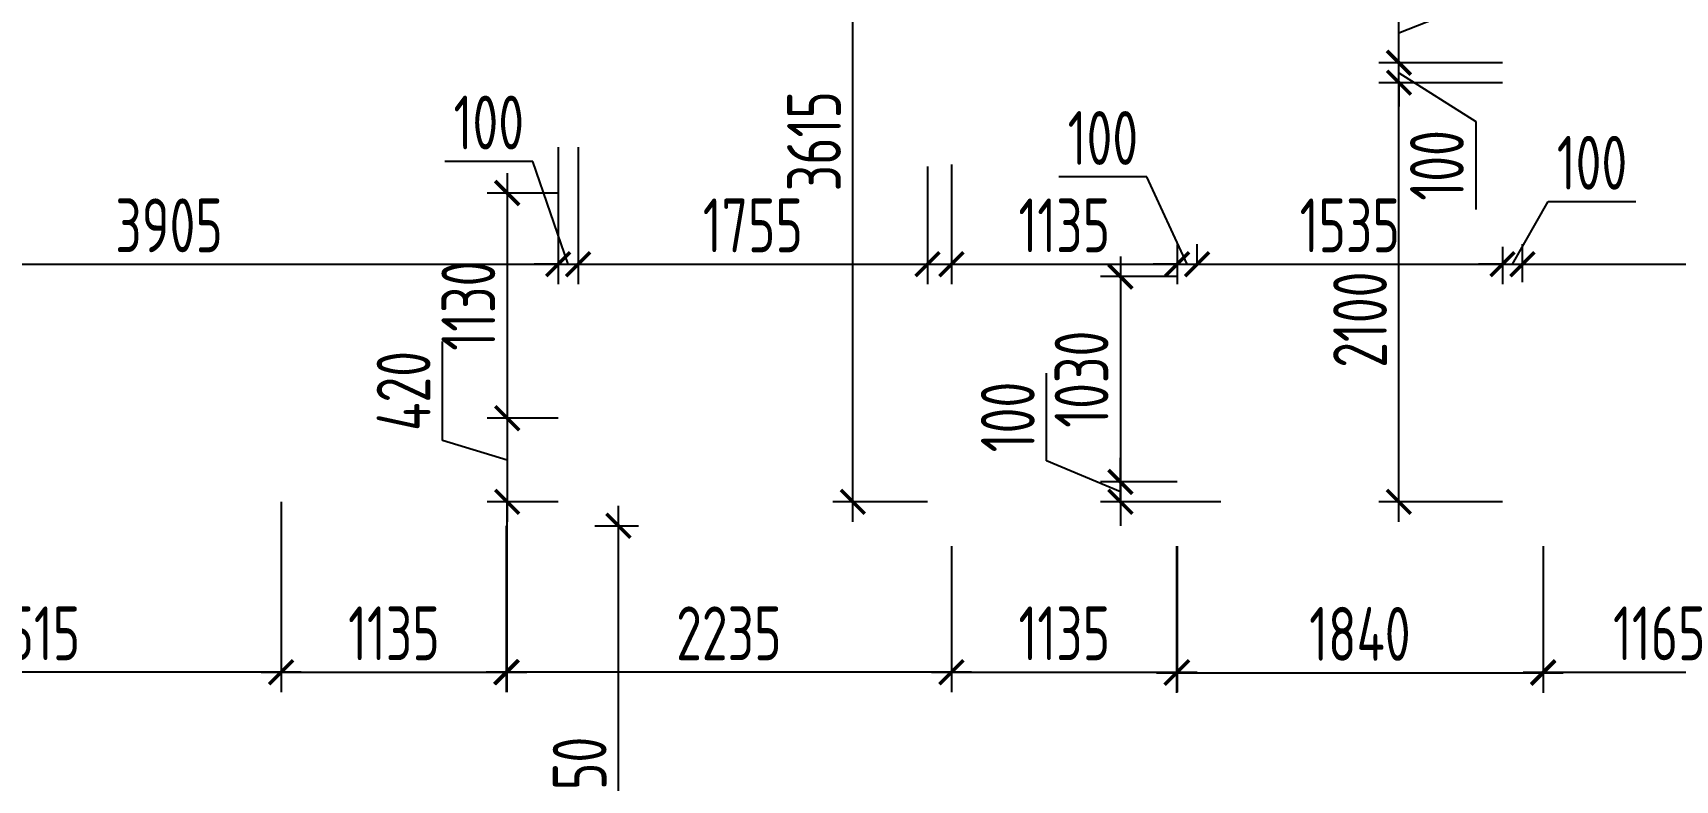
# Model space of a CAD drawing. Header units: millimetres. Extents: x -350007 to 536090, y -888 to 198380.
# Drawn here: x -210644 to -202402, y 94995 to 98743 of the extents above; entities that cross this region are included whole.
import ezdxf

# ---------------------------------------------------------------- set-up
doc = ezdxf.new("R2010")
doc.units = ezdxf.units.MM
doc.layers.add('АР_Размеры нов.', color=15, linetype='Continuous', lineweight=0)
doc.styles.add('ISOCPEUR', font='isocpeur.ttf', dxfattribs={"width": 0.7})
doc.dimstyles.new('R_100', dxfattribs={"dimtxt": 270, "dimasz": 120, "dimexe": 100, "dimexo": 0, "dimgap": 60, "dimtad": 1, "dimdec": 0, "dimrnd": 5, "dimzin": 0, "dimdsep": 46, "dimtxsty": 'ISOCPEUR', "dimblk": 'ARCHTICK', "dimcen": 0, "dimdle": 100, "dimclrd": 256, "dimclre": 256, "dimclrt": 256, "dimadec": 0, "dimazin": 0, "dimtfac": 2, "dimtdec": 0, "dimtofl": 0, "dimtmove": 1, "dimatfit": 3, "dimfxl": 1, "dimtvp": 3, "dimtolj": 1, "dimtzin": 0, "dimarcsym": 0})

# ---------------------------------------------------------------- blocks, each defined once
blk = doc.blocks.new('_ArchTick')
at = {"color": 0, "linetype": 'ByBlock', "const_width": 0.15}
blk.add_lwpolyline([(-0.5, -0.5), (0.5, 0.5)], dxfattribs=at)
blk = doc.blocks.new('*D2756')
at = {"layer": 'АР_Размеры нов.', "lineweight": -2, "ltscale": 100, "transparency": 16777216}
for p, q in [((-208263.6, 98039.7), (-208263.6, 96709.7)), ((-208007.6, 97939.7), (-208363.6, 97939.7)), ((-208007.7, 96809.7), (-208363.6, 96809.7))]:
    blk.add_line(p, q, dxfattribs=at)
at = {"layer": 'АР_Размеры нов.', "lineweight": -2, "ltscale": 100, "transparency": 16777216, "xscale": 120, "yscale": 120, "zscale": 120}
for p, rotation in [((-208263.6, 97939.7), 90), ((-208263.6, 96809.7), 270)]:
    blk.add_blockref('_ArchTick', p, dxfattribs=dict(at, rotation=rotation))
at = {"layer": 'АР_Размеры нов.', "ltscale": 100, "transparency": 16777216, "insert": (-208458.6, 97374.7), "char_height": 270, "attachment_point": 5, "rotation": 90, "style": 'ISOCPEUR'}
blk.add_mtext('\\A1;1130', dxfattribs=at)
blk = doc.blocks.new('*D2757')
at = {"layer": 'АР_Размеры нов.', "lineweight": -2, "ltscale": 100, "transparency": 16777216}
for p, q in [((-209398.4, 96390.7), (-209398.4, 95436.2)), ((-208265.4, 96390.7), (-208265.4, 95436.2)), ((-209498.4, 95536.2), (-208165.4, 95536.2))]:
    blk.add_line(p, q, dxfattribs=at)
at = {"layer": 'АР_Размеры нов.', "lineweight": -2, "ltscale": 100, "transparency": 16777216, "xscale": 120, "yscale": 120, "zscale": 120, "rotation": 180}
blk.add_blockref('_ArchTick', (-209398.4, 95536.2), dxfattribs=at)
at = {"layer": 'АР_Размеры нов.', "lineweight": -2, "ltscale": 100, "transparency": 16777216, "xscale": 120, "yscale": 120, "zscale": 120}
blk.add_blockref('_ArchTick', (-208265.4, 95536.2), dxfattribs=at)
at = {"layer": 'АР_Размеры нов.', "ltscale": 100, "transparency": 16777216, "insert": (-208831.9, 95731.2), "char_height": 270, "attachment_point": 5, "style": 'ISOCPEUR'}
blk.add_mtext('\\A1;1135', dxfattribs=at)
blk = doc.blocks.new('*D2546')
at = {"layer": 'АР_Размеры нов.', "lineweight": -2, "ltscale": 100, "transparency": 16777216}
for p, q in [((-205185.9, 97620.7), (-205185.9, 96390.7)), ((-204900.9, 97520.7), (-205285.9, 97520.7)), ((-204900.9, 96490.7), (-205285.9, 96490.7))]:
    blk.add_line(p, q, dxfattribs=at)
at = {"layer": 'АР_Размеры нов.', "lineweight": -2, "ltscale": 100, "transparency": 16777216, "xscale": 120, "yscale": 120, "zscale": 120}
for p, rotation in [((-205185.9, 97520.7), 90), ((-205185.9, 96490.7), 270)]:
    blk.add_blockref('_ArchTick', p, dxfattribs=dict(at, rotation=rotation))
at = {"layer": 'АР_Размеры нов.', "ltscale": 100, "transparency": 16777216, "insert": (-205380.9, 97005.7), "char_height": 270, "attachment_point": 5, "rotation": 90, "style": 'ISOCPEUR'}
blk.add_mtext('\\A1;1030', dxfattribs=at)
blk = doc.blocks.new('*D2547')
at = {"layer": 'АР_Размеры нов.', "lineweight": -2, "ltscale": 100, "transparency": 16777216}
for p, q in [((-205556, 96595.5), (-205556, 97036.8)), ((-205185.9, 96490.7), (-205185.9, 96610.7)), ((-205185.9, 96440.7), (-205556, 96595.5)), ((-204922.4, 96490.7), (-205285.9, 96490.7)), ((-205185.9, 96390.7), (-205185.9, 96490.7)), ((-204681.6, 96390.7), (-205285.9, 96390.7)), ((-205185.9, 96390.7), (-205185.9, 96270.7))]:
    blk.add_line(p, q, dxfattribs=at)
at = {"layer": 'АР_Размеры нов.', "lineweight": -2, "ltscale": 100, "transparency": 16777216, "xscale": 120, "yscale": 120, "zscale": 120}
for p, rotation in [((-205185.9, 96490.7), 270), ((-205185.9, 96390.7), 90)]:
    blk.add_blockref('_ArchTick', p, dxfattribs=dict(at, rotation=rotation))
at = {"layer": 'АР_Размеры нов.', "ltscale": 100, "transparency": 16777216, "insert": (-205751, 96816.1), "char_height": 270, "attachment_point": 5, "rotation": 90, "style": 'ISOCPEUR'}
blk.add_mtext('\\A1;100', dxfattribs=at)
blk = doc.blocks.new('*D2548')
at = {"layer": 'АР_Размеры нов.', "lineweight": -2, "ltscale": 100, "transparency": 16777216}
for p, q in [((-206033.9, 96167.9), (-206033.9, 95436.2)), ((-204901, 96167.9), (-204901, 95436.2)), ((-206133.9, 95536.2), (-204801, 95536.2))]:
    blk.add_line(p, q, dxfattribs=at)
at = {"layer": 'АР_Размеры нов.', "lineweight": -2, "ltscale": 100, "transparency": 16777216, "xscale": 120, "yscale": 120, "zscale": 120, "rotation": 180}
blk.add_blockref('_ArchTick', (-206033.9, 95536.2), dxfattribs=at)
at = {"layer": 'АР_Размеры нов.', "lineweight": -2, "ltscale": 100, "transparency": 16777216, "xscale": 120, "yscale": 120, "zscale": 120}
blk.add_blockref('_ArchTick', (-204901, 95536.2), dxfattribs=at)
at = {"layer": 'АР_Размеры нов.', "ltscale": 100, "transparency": 16777216, "insert": (-205467.4, 95731.2), "char_height": 270, "attachment_point": 5, "style": 'ISOCPEUR'}
blk.add_mtext('\\A1;1135', dxfattribs=at)
blk = doc.blocks.new('*D2549')
at = {"layer": 'АР_Размеры нов.', "lineweight": -2, "ltscale": 100, "transparency": 16777216}
for p, q in [((-203064, 96167.8), (-203064, 95436.1)), ((-201899.1, 96166.1), (-201899.1, 95436.1)), ((-203164, 95536.1), (-201799.1, 95536.1))]:
    blk.add_line(p, q, dxfattribs=at)
at = {"layer": 'АР_Размеры нов.', "lineweight": -2, "ltscale": 100, "transparency": 16777216, "xscale": 120, "yscale": 120, "zscale": 120, "rotation": 180}
blk.add_blockref('_ArchTick', (-203064, 95536.1), dxfattribs=at)
at = {"layer": 'АР_Размеры нов.', "lineweight": -2, "ltscale": 100, "transparency": 16777216, "xscale": 120, "yscale": 120, "zscale": 120}
blk.add_blockref('_ArchTick', (-201899.1, 95536.1), dxfattribs=at)
at = {"layer": 'АР_Размеры нов.', "ltscale": 100, "transparency": 16777216, "insert": (-202481.5, 95731.1), "char_height": 270, "attachment_point": 5, "style": 'ISOCPEUR'}
blk.add_mtext('\\A1;1165', dxfattribs=at)
blk = doc.blocks.new('*D2664')
at = {"layer": 'АР_Размеры нов.', "lineweight": -2, "ltscale": 100, "transparency": 16777216}
for p, q in [((-204903.9, 96167.9), (-204903.9, 95433.3)), ((-203064, 96167.9), (-203064, 95433.3)), ((-205003.9, 95533.3), (-202964, 95533.3))]:
    blk.add_line(p, q, dxfattribs=at)
at = {"layer": 'АР_Размеры нов.', "lineweight": -2, "ltscale": 100, "transparency": 16777216, "xscale": 120, "yscale": 120, "zscale": 120, "rotation": 180}
blk.add_blockref('_ArchTick', (-204903.9, 95533.3), dxfattribs=at)
at = {"layer": 'АР_Размеры нов.', "lineweight": -2, "ltscale": 100, "transparency": 16777216, "xscale": 120, "yscale": 120, "zscale": 120}
blk.add_blockref('_ArchTick', (-203064, 95533.3), dxfattribs=at)
at = {"layer": 'АР_Размеры нов.', "ltscale": 100, "transparency": 16777216, "insert": (-203983.9, 95728.3), "char_height": 270, "attachment_point": 5, "style": 'ISOCPEUR'}
blk.add_mtext('\\A1;1840', dxfattribs=at)
blk = doc.blocks.new('*D2665')
at = {"layer": 'АР_Размеры нов.', "lineweight": -2, "ltscale": 100, "transparency": 16777216}
for p, q in [((-208588.6, 96697.7), (-208588.6, 97195.7)), ((-208263.6, 96909.7), (-208263.6, 96290.7)), ((-208007.7, 96809.7), (-208363.6, 96809.7)), ((-208263.6, 96600.2), (-208588.6, 96697.7)), ((-208007.7, 96390.7), (-208363.6, 96390.7))]:
    blk.add_line(p, q, dxfattribs=at)
at = {"layer": 'АР_Размеры нов.', "lineweight": -2, "ltscale": 100, "transparency": 16777216, "xscale": 120, "yscale": 120, "zscale": 120}
for p, rotation in [((-208263.6, 96809.7), 90), ((-208263.6, 96390.7), 270)]:
    blk.add_blockref('_ArchTick', p, dxfattribs=dict(at, rotation=rotation))
at = {"layer": 'АР_Размеры нов.', "ltscale": 100, "transparency": 16777216, "insert": (-208783.6, 96946.7), "char_height": 270, "attachment_point": 5, "rotation": 90, "style": 'ISOCPEUR'}
blk.add_mtext('\\A1;420', dxfattribs=at)
blk = doc.blocks.new('*D3008')
at = {"layer": 'АР_Размеры нов.', "lineweight": -2, "ltscale": 500, "transparency": 16777216}
for p, q in [((-207705, 93520.7), (-207705, 96370.7)), ((-207823.2, 96270.7), (-207605, 96270.7)), ((-208243.8, 93620.7), (-207605, 93620.7))]:
    blk.add_line(p, q, dxfattribs=at)
at = {"layer": 'АР_Размеры нов.', "lineweight": -2, "ltscale": 500, "transparency": 16777216, "xscale": 120, "yscale": 120, "zscale": 120}
for p, rotation in [((-207705, 96270.7), 90), ((-207705, 93620.7), 270)]:
    blk.add_blockref('_ArchTick', p, dxfattribs=dict(at, rotation=rotation))
at = {"layer": 'АР_Размеры нов.', "lineweight": 13, "ltscale": 500, "transparency": 16777216, "insert": (-207900, 94945.7), "char_height": 270, "attachment_point": 5, "rotation": 90, "style": 'ISOCPEUR'}
blk.add_mtext('\\A1;2650', dxfattribs=at)
blk = doc.blocks.new('*D3011')
at = {"layer": 'АР_Размеры нов.', "lineweight": -2, "ltscale": 500, "transparency": 16777216}
for p, q in [((-208268.4, 96270.2), (-208268.4, 95436.2)), ((-206033.9, 96167.9), (-206033.9, 95436.2)), ((-205933.9, 95536.2), (-208368.4, 95536.2))]:
    blk.add_line(p, q, dxfattribs=at)
at = {"layer": 'АР_Размеры нов.', "lineweight": -2, "ltscale": 500, "transparency": 16777216, "xscale": 120, "yscale": 120, "zscale": 120, "rotation": 180}
blk.add_blockref('_ArchTick', (-208268.4, 95536.2), dxfattribs=at)
at = {"layer": 'АР_Размеры нов.', "lineweight": -2, "ltscale": 500, "transparency": 16777216, "xscale": 120, "yscale": 120, "zscale": 120}
blk.add_blockref('_ArchTick', (-206033.9, 95536.2), dxfattribs=at)
at = {"layer": 'АР_Размеры нов.', "lineweight": 13, "ltscale": 500, "transparency": 16777216, "insert": (-207151.2, 95731.2), "char_height": 270, "attachment_point": 5, "style": 'ISOCPEUR'}
blk.add_mtext('\\A1;2235', dxfattribs=at)
blk = doc.blocks.new('*D3012')
at = {"layer": 'АР_Размеры нов.', "lineweight": -2, "ltscale": 500, "transparency": 16777216}
for p, q in [((-209398.4, 96390.7), (-209398.4, 95436.2)), ((-211914, 96270.7), (-211914, 95436.2)), ((-209298.4, 95536.2), (-212014, 95536.2))]:
    blk.add_line(p, q, dxfattribs=at)
at = {"layer": 'АР_Размеры нов.', "lineweight": -2, "ltscale": 500, "transparency": 16777216, "xscale": 120, "yscale": 120, "zscale": 120, "rotation": 180}
blk.add_blockref('_ArchTick', (-211914, 95536.2), dxfattribs=at)
at = {"layer": 'АР_Размеры нов.', "lineweight": -2, "ltscale": 500, "transparency": 16777216, "xscale": 120, "yscale": 120, "zscale": 120}
blk.add_blockref('_ArchTick', (-209398.4, 95536.2), dxfattribs=at)
at = {"layer": 'АР_Размеры нов.', "lineweight": 13, "ltscale": 500, "transparency": 16777216, "insert": (-210656.2, 95731.2), "char_height": 270, "attachment_point": 5, "style": 'ISOCPEUR'}
blk.add_mtext('\\A1;2515', dxfattribs=at)
blk = doc.blocks.new('*D3089')
at = {"layer": 'АР_Размеры нов.', "lineweight": -2, "transparency": 16777216}
for p, q in [((-211914, 98169.5), (-211914, 97482.4)), ((-208007.7, 98169.5), (-208007.7, 97482.4)), ((-212014, 97582.4), (-207907.7, 97582.4))]:
    blk.add_line(p, q, dxfattribs=at)
at = {"layer": 'АР_Размеры нов.', "lineweight": -2, "transparency": 16777216, "xscale": 120, "yscale": 120, "zscale": 120, "rotation": 180}
blk.add_blockref('_ArchTick', (-211914, 97582.4), dxfattribs=at)
at = {"layer": 'АР_Размеры нов.', "lineweight": -2, "transparency": 16777216, "xscale": 120, "yscale": 120, "zscale": 120}
blk.add_blockref('_ArchTick', (-208007.7, 97582.4), dxfattribs=at)
at = {"layer": 'АР_Размеры нов.', "transparency": 16777216, "insert": (-209960.8, 97777.4), "char_height": 270, "attachment_point": 5, "style": 'ISOCPEUR'}
blk.add_mtext('\\A1;3905', dxfattribs=at)
blk = doc.blocks.new('*D3090')
at = {"layer": 'АР_Размеры нов.', "lineweight": -2, "transparency": 16777216}
for p, q in [((-208135.1, 98098.1), (-208576.4, 98098.1)), ((-207957.7, 97582.4), (-208135.1, 98098.1)), ((-208007.7, 98169.5), (-208007.7, 97482.4)), ((-207907.6, 98169.5), (-207907.6, 97482.4)), ((-208007.7, 97582.4), (-208127.7, 97582.4)), ((-208007.7, 97582.4), (-207907.6, 97582.4)), ((-207907.6, 97582.4), (-207787.6, 97582.4))]:
    blk.add_line(p, q, dxfattribs=at)
at = {"layer": 'АР_Размеры нов.', "lineweight": -2, "transparency": 16777216, "xscale": 120, "yscale": 120, "zscale": 120}
blk.add_blockref('_ArchTick', (-208007.7, 97582.4), dxfattribs=at)
at = {"layer": 'АР_Размеры нов.', "lineweight": -2, "transparency": 16777216, "xscale": 120, "yscale": 120, "zscale": 120, "rotation": 180}
blk.add_blockref('_ArchTick', (-207907.6, 97582.4), dxfattribs=at)
at = {"layer": 'АР_Размеры нов.', "transparency": 16777216, "insert": (-208355.7, 98293.1), "char_height": 270, "attachment_point": 5, "style": 'ISOCPEUR'}
blk.add_mtext('\\A1;100', dxfattribs=at)
blk = doc.blocks.new('*D3091')
at = {"layer": 'АР_Размеры нов.', "lineweight": -2, "transparency": 16777216}
for p, q in [((-207907.6, 98169.5), (-207907.6, 97482.4)), ((-206153.9, 98072.6), (-206153.9, 97482.4)), ((-208007.6, 97582.4), (-206053.9, 97582.4))]:
    blk.add_line(p, q, dxfattribs=at)
at = {"layer": 'АР_Размеры нов.', "lineweight": -2, "transparency": 16777216, "xscale": 120, "yscale": 120, "zscale": 120, "rotation": 180}
blk.add_blockref('_ArchTick', (-207907.6, 97582.4), dxfattribs=at)
at = {"layer": 'АР_Размеры нов.', "lineweight": -2, "transparency": 16777216, "xscale": 120, "yscale": 120, "zscale": 120}
blk.add_blockref('_ArchTick', (-206153.9, 97582.4), dxfattribs=at)
at = {"layer": 'АР_Размеры нов.', "transparency": 16777216, "insert": (-207030.8, 97777.4), "char_height": 270, "attachment_point": 5, "style": 'ISOCPEUR'}
blk.add_mtext('\\A1;1755', dxfattribs=at)
blk = doc.blocks.new('*D3092')
at = {"layer": 'АР_Размеры нов.', "lineweight": -2, "transparency": 16777216}
for p, q in [((-206033.9, 98082.7), (-206033.9, 97482.4)), ((-204900.9, 97681.5), (-204900.9, 97482.4)), ((-206133.9, 97582.4), (-204800.9, 97582.4))]:
    blk.add_line(p, q, dxfattribs=at)
at = {"layer": 'АР_Размеры нов.', "lineweight": -2, "transparency": 16777216, "xscale": 120, "yscale": 120, "zscale": 120, "rotation": 180}
blk.add_blockref('_ArchTick', (-206033.9, 97582.4), dxfattribs=at)
at = {"layer": 'АР_Размеры нов.', "lineweight": -2, "transparency": 16777216, "xscale": 120, "yscale": 120, "zscale": 120}
blk.add_blockref('_ArchTick', (-204900.9, 97582.4), dxfattribs=at)
at = {"layer": 'АР_Размеры нов.', "transparency": 16777216, "insert": (-205467.4, 97777.4), "char_height": 270, "attachment_point": 5, "style": 'ISOCPEUR'}
blk.add_mtext('\\A1;1135', dxfattribs=at)
blk = doc.blocks.new('*D3093')
at = {"layer": 'АР_Размеры нов.', "lineweight": -2, "transparency": 16777216}
for p, q in [((-206528.7, 96290.7), (-206528.7, 100108)), ((-206153.9, 100008), (-206628.7, 100008)), ((-206153.9, 96390.7), (-206628.7, 96390.7))]:
    blk.add_line(p, q, dxfattribs=at)
at = {"layer": 'АР_Размеры нов.', "lineweight": -2, "transparency": 16777216, "xscale": 120, "yscale": 120, "zscale": 120}
for p, rotation in [((-206528.7, 100008), 90), ((-206528.7, 96390.7), 270)]:
    blk.add_blockref('_ArchTick', p, dxfattribs=dict(at, rotation=rotation))
at = {"layer": 'АР_Размеры нов.', "transparency": 16777216, "insert": (-206723.7, 98199.3), "char_height": 270, "attachment_point": 5, "rotation": 90, "style": 'ISOCPEUR'}
blk.add_mtext('\\A1;3615', dxfattribs=at)
blk = doc.blocks.new('*D3119')
at = {"layer": 'АР_Размеры нов.', "lineweight": -2, "transparency": 16777216}
for p, q in [((-203788.1, 96290.7), (-203788.1, 98593)), ((-203268.1, 98493), (-203888.1, 98493)), ((-203268, 96390.7), (-203888.1, 96390.7))]:
    blk.add_line(p, q, dxfattribs=at)
at = {"layer": 'АР_Размеры нов.', "lineweight": -2, "transparency": 16777216, "xscale": 120, "yscale": 120, "zscale": 120}
for p, rotation in [((-203788.1, 98493), 90), ((-203788.1, 96390.7), 270)]:
    blk.add_blockref('_ArchTick', p, dxfattribs=dict(at, rotation=rotation))
at = {"layer": 'АР_Размеры нов.', "transparency": 16777216, "insert": (-203983.1, 97304.4), "char_height": 270, "attachment_point": 5, "rotation": 90, "style": 'ISOCPEUR'}
blk.add_mtext('\\A1;2100', dxfattribs=at)
blk = doc.blocks.new('*D3120')
at = {"layer": 'АР_Размеры нов.', "lineweight": -2, "transparency": 16777216}
for p, q in [((-203788.1, 98593), (-203788.1, 98713)), ((-203268.1, 98593), (-203888.1, 98593)), ((-203788.1, 98493), (-203788.1, 98593)), ((-203788.1, 98543), (-203402.4, 98299)), ((-203268.1, 98493), (-203888.1, 98493)), ((-203788.1, 98493), (-203788.1, 98373)), ((-203402.4, 98299), (-203402.4, 97857.7))]:
    blk.add_line(p, q, dxfattribs=at)
at = {"layer": 'АР_Размеры нов.', "lineweight": -2, "transparency": 16777216, "xscale": 120, "yscale": 120, "zscale": 120}
for p, rotation in [((-203788.1, 98593), 270), ((-203788.1, 98493), 90)]:
    blk.add_blockref('_ArchTick', p, dxfattribs=dict(at, rotation=rotation))
at = {"layer": 'АР_Размеры нов.', "transparency": 16777216, "insert": (-203597.4, 98078.3), "char_height": 270, "attachment_point": 5, "rotation": 90, "style": 'ISOCPEUR'}
blk.add_mtext('\\A1;100', dxfattribs=at)
blk = doc.blocks.new('*D3121')
at = {"layer": 'АР_Размеры нов.', "lineweight": -2, "transparency": 16777216}
for p, q in [((-202727.8, 99162), (-202727.8, 99641.1)), ((-203788.1, 98742.9), (-202727.8, 99162)), ((-203788.1, 98493), (-203788.1, 98992.8)), ((-203268.1, 98892.8), (-203888.1, 98892.8)), ((-203268.1, 98593), (-203888.1, 98593))]:
    blk.add_line(p, q, dxfattribs=at)
at = {"layer": 'АР_Размеры нов.', "lineweight": -2, "transparency": 16777216, "xscale": 120, "yscale": 120, "zscale": 120}
for p, rotation in [((-203788.1, 98892.8), 90), ((-203788.1, 98593), 270)]:
    blk.add_blockref('_ArchTick', p, dxfattribs=dict(at, rotation=rotation))
at = {"layer": 'АР_Размеры нов.', "transparency": 16777216, "insert": (-202922.8, 99401.5), "char_height": 270, "attachment_point": 5, "rotation": 90, "style": 'ISOCPEUR'}
blk.add_mtext('\\A1;300', dxfattribs=at)
blk = doc.blocks.new('*D4019')
at = {"layer": 'АР_Размеры нов.', "lineweight": -2, "transparency": 16777216}
for p, q in [((-205053, 98020.7), (-205494.3, 98020.7)), ((-204850.9, 97582.4), (-205053, 98020.7)), ((-204900.9, 97681.5), (-204900.9, 97482.4)), ((-204800.8, 97581.5), (-204800.8, 97682.4)), ((-204900.9, 97582.4), (-205020.9, 97582.4)), ((-204900.9, 97582.4), (-204800.8, 97582.4)), ((-204800.8, 97582.4), (-204680.8, 97582.4))]:
    blk.add_line(p, q, dxfattribs=at)
at = {"layer": 'АР_Размеры нов.', "lineweight": -2, "transparency": 16777216, "xscale": 120, "yscale": 120, "zscale": 120}
blk.add_blockref('_ArchTick', (-204900.9, 97582.4), dxfattribs=at)
at = {"layer": 'АР_Размеры нов.', "lineweight": -2, "transparency": 16777216, "xscale": 120, "yscale": 120, "zscale": 120, "rotation": 180}
blk.add_blockref('_ArchTick', (-204800.8, 97582.4), dxfattribs=at)
at = {"layer": 'АР_Размеры нов.', "transparency": 16777216, "insert": (-205273.6, 98215.7), "char_height": 270, "attachment_point": 5, "style": 'ISOCPEUR'}
blk.add_mtext('\\A1;100', dxfattribs=at)
blk = doc.blocks.new('*D4020')
at = {"layer": 'АР_Размеры нов.', "lineweight": -2, "transparency": 16777216}
for p, q in [((-204800.8, 97581.5), (-204800.8, 97682.4)), ((-203268.1, 97669.1), (-203268.1, 97482.4)), ((-204900.8, 97582.4), (-203168.1, 97582.4))]:
    blk.add_line(p, q, dxfattribs=at)
at = {"layer": 'АР_Размеры нов.', "lineweight": -2, "transparency": 16777216, "xscale": 120, "yscale": 120, "zscale": 120, "rotation": 180}
blk.add_blockref('_ArchTick', (-204800.8, 97582.4), dxfattribs=at)
at = {"layer": 'АР_Размеры нов.', "lineweight": -2, "transparency": 16777216, "xscale": 120, "yscale": 120, "zscale": 120}
blk.add_blockref('_ArchTick', (-203268.1, 97582.4), dxfattribs=at)
at = {"layer": 'АР_Размеры нов.', "transparency": 16777216, "insert": (-204034.5, 97777.4), "char_height": 270, "attachment_point": 5, "style": 'ISOCPEUR'}
blk.add_mtext('\\A1;1535', dxfattribs=at)
blk = doc.blocks.new('*D4038')
at = {"layer": 'АР_Размеры нов.', "lineweight": -2, "transparency": 16777216}
for p, q in [((-203218.1, 97582.4), (-203039.6, 97896.4)), ((-203039.6, 97896.4), (-202598.3, 97896.4)), ((-203168.1, 97492.1), (-203168.1, 97682.4)), ((-203268.1, 97669.1), (-203268.1, 97482.4)), ((-203268.1, 97582.4), (-203388.1, 97582.4)), ((-203268.1, 97582.4), (-203168.1, 97582.4)), ((-203168.1, 97582.4), (-203048.1, 97582.4))]:
    blk.add_line(p, q, dxfattribs=at)
at = {"layer": 'АР_Размеры нов.', "lineweight": -2, "transparency": 16777216, "xscale": 120, "yscale": 120, "zscale": 120}
blk.add_blockref('_ArchTick', (-203268.1, 97582.4), dxfattribs=at)
at = {"layer": 'АР_Размеры нов.', "lineweight": -2, "transparency": 16777216, "xscale": 120, "yscale": 120, "zscale": 120, "rotation": 180}
blk.add_blockref('_ArchTick', (-203168.1, 97582.4), dxfattribs=at)
at = {"layer": 'АР_Размеры нов.', "transparency": 16777216, "insert": (-202818.9, 98091.4), "char_height": 270, "attachment_point": 5, "style": 'ISOCPEUR'}
blk.add_mtext('\\A1;100', dxfattribs=at)
blk = doc.blocks.new('*D4039')
at = {"layer": 'АР_Размеры нов.', "lineweight": -2, "transparency": 16777216}
for p, q in [((-203168.1, 97492.1), (-203168.1, 97682.4)), ((-200133.9, 97403.7), (-200133.9, 97682.4)), ((-203268.1, 97582.4), (-200033.9, 97582.4))]:
    blk.add_line(p, q, dxfattribs=at)
at = {"layer": 'АР_Размеры нов.', "lineweight": -2, "transparency": 16777216, "xscale": 120, "yscale": 120, "zscale": 120, "rotation": 180}
blk.add_blockref('_ArchTick', (-203168.1, 97582.4), dxfattribs=at)
at = {"layer": 'АР_Размеры нов.', "lineweight": -2, "transparency": 16777216, "xscale": 120, "yscale": 120, "zscale": 120}
blk.add_blockref('_ArchTick', (-200133.9, 97582.4), dxfattribs=at)
at = {"layer": 'АР_Размеры нов.', "transparency": 16777216, "insert": (-201651, 97777.4), "char_height": 270, "attachment_point": 5, "style": 'ISOCPEUR'}
blk.add_mtext('\\A1;3035', dxfattribs=at)
blk = doc.blocks.new('*D7171')
at = {"layer": 'АР_Размеры нов.', "lineweight": -2, "transparency": 16777216}
for p, q in [((-301542.1, 115210.7), (-301542.1, 114752.6)), ((-301341.3, 115050.7), (-301341.3, 114752.6)), ((-301642.1, 114852.6), (-301241.3, 114852.6)), ((-301441.7, 114852.6), (-301263.2, 114257.6)), ((-301263.2, 114257.6), (-300784.1, 114257.6)), ((-182483.9, 67738.2), (-182925.2, 67738.2)), ((-182493.8, 67218.2), (-182483.9, 67738.2)), ((-182543.8, 66845.6), (-182543.8, 67318.2)), ((-182443.8, 66845.6), (-182443.8, 67318.2)), ((-182543.8, 67218.2), (-182663.8, 67218.2)), ((-182443.8, 67218.2), (-182543.8, 67218.2)), ((-182443.8, 67218.2), (-182323.8, 67218.2))]:
    blk.add_line(p, q, dxfattribs=at)
at = {"layer": 'АР_Размеры нов.', "lineweight": -2, "transparency": 16777216, "xscale": 120, "yscale": 120, "zscale": 120, "rotation": 180}
for p in [(-301542.1, 114852.6), (-182443.8, 67218.2)]:
    blk.add_blockref('_ArchTick', p, dxfattribs=at)
at = {"layer": 'АР_Размеры нов.', "lineweight": -2, "transparency": 16777216, "xscale": 120, "yscale": 120, "zscale": 120}
for p in [(-301341.3, 114852.6), (-182543.8, 67218.2)]:
    blk.add_blockref('_ArchTick', p, dxfattribs=at)
at = {"layer": 'АР_Размеры нов.', "transparency": 16777216, "char_height": 270, "attachment_point": 5, "style": 'ISOCPEUR'}
for s, insert in [('\\A1;200', (-301023.6, 114452.6)), ('\\A1;100', (-182704.5, 67933.2))]:
    blk.add_mtext(s, dxfattribs=dict(at, insert=insert))
blk = doc.blocks.new('*D7184')
at = {"layer": 'АР_Размеры нов.', "lineweight": -2, "transparency": 16777216}
for p, q in [((-186100.2, 131670.6), (-186002.7, 131995.6)), ((-186002.7, 131995.6), (-185655.9, 131995.6)), ((-186145.2, 131370.7), (-186145.2, 131770.6)), ((-186055.2, 131530.7), (-186055.2, 131770.6)), ((-186145.2, 131670.6), (-186265.2, 131670.6)), ((-186145.2, 131670.6), (-186055.2, 131670.6)), ((-186055.2, 131670.6), (-185935.2, 131670.6)), ((-281863.4, 59884.7), (-281863.4, 59308.8)), ((-281179, 59884.7), (-281179, 59308.8)), ((-281963.4, 59408.8), (-281079, 59408.8))]:
    blk.add_line(p, q, dxfattribs=at)
at = {"layer": 'АР_Размеры нов.', "lineweight": -2, "transparency": 16777216, "xscale": 120, "yscale": 120, "zscale": 120}
for p in [(-186145.2, 131670.6), (-281179, 59408.8)]:
    blk.add_blockref('_ArchTick', p, dxfattribs=at)
at = {"layer": 'АР_Размеры нов.', "lineweight": -2, "transparency": 16777216, "xscale": 120, "yscale": 120, "zscale": 120, "rotation": 180}
for p in [(-186055.2, 131670.6), (-281863.4, 59408.8)]:
    blk.add_blockref('_ArchTick', p, dxfattribs=at)
at = {"layer": 'АР_Размеры нов.', "transparency": 16777216, "char_height": 270, "attachment_point": 5, "style": 'ISOCPEUR'}
for s, insert in [('\\A1;90', (-185829.3, 132190.6)), ('\\A1;685', (-281521.2, 59603.8))]:
    blk.add_mtext(s, dxfattribs=dict(at, insert=insert))
blk = doc.blocks.new('*D7185')
at = {"layer": 'АР_Размеры нов.', "lineweight": -2, "transparency": 16777216}
for p, q in [((-152915.4, 120873.4), (-152915.4, 121314.7)), ((-153510.4, 120694.9), (-152915.4, 120873.4)), ((-153510.4, 120520.7), (-153510.4, 120869.1)), ((-154303.9, 120769.1), (-153410.4, 120769.1)), ((-154463.9, 120620.7), (-153410.4, 120620.7)), ((-280686, 59784.7), (-280686, 60786.4)), ((-281179, 60686.4), (-280586, 60686.4)), ((-281179, 59884.7), (-280586, 59884.7))]:
    blk.add_line(p, q, dxfattribs=at)
at = {"layer": 'АР_Размеры нов.', "lineweight": -2, "transparency": 16777216, "xscale": 120, "yscale": 120, "zscale": 120}
for p, rotation in [((-153510.4, 120769.1), 90), ((-153510.4, 120620.7), 270), ((-280686, 60686.4), 90), ((-280686, 59884.7), 270)]:
    blk.add_blockref('_ArchTick', p, dxfattribs=dict(at, rotation=rotation))
at = {"layer": 'АР_Размеры нов.', "transparency": 16777216, "char_height": 270, "attachment_point": 5, "rotation": 90, "style": 'ISOCPEUR'}
for s, insert in [('\\A1;150', (-153110.4, 121094.1)), ('\\A1;800', (-280881, 60285.5))]:
    blk.add_mtext(s, dxfattribs=dict(at, insert=insert))
blk = doc.blocks.new('*D7186')
at = {"layer": 'АР_Размеры нов.', "lineweight": -2, "transparency": 16777216}
for p, q in [((-172392.8, 113364.4), (-172392.8, 115310.7)), ((-171328.9, 115210.7), (-172492.8, 115210.7)), ((-171328.9, 113464.4), (-172492.8, 113464.4)), ((-280686, 59984.7), (-280686, 55406)), ((-281179, 59884.7), (-280586, 59884.7)), ((-281179, 55506), (-280586, 55506))]:
    blk.add_line(p, q, dxfattribs=at)
at = {"layer": 'АР_Размеры нов.', "lineweight": -2, "transparency": 16777216, "xscale": 120, "yscale": 120, "zscale": 120}
for p, rotation in [((-172392.8, 115210.7), 90), ((-172392.8, 113464.4), 270), ((-280686, 59884.7), 90), ((-280686, 55506), 270)]:
    blk.add_blockref('_ArchTick', p, dxfattribs=dict(at, rotation=rotation))
at = {"layer": 'АР_Размеры нов.', "transparency": 16777216, "char_height": 270, "attachment_point": 5, "rotation": 90, "style": 'ISOCPEUR'}
for s, insert in [('\\A1;1745', (-172587.8, 114337.6)), ('\\A1;4380', (-280881, 57695.3))]:
    blk.add_mtext(s, dxfattribs=dict(at, insert=insert))

msp = doc.modelspace()

# ---------------------------------------------------------------- dimensions: what is measured, and where the dimension line sits
at = {"layer": 'АР_Размеры нов.'}
for base, p1, p2, picture, middle in [((-186055.2, 131670.6), (-186145.2, 131370.7), (-186055.2, 131530.7), '*D7184', (-185942.7, 132190.6)), ((-281179, 59408.8), (-281863.4, 59884.7), (-281179, 59884.7), '*D7184', (-281521.2, 59603.8)), ((-301341.3, 114852.6), (-301542.1, 115210.7), (-301341.3, 115050.7), '*D7171', (-301203.2, 114452.6)), ((-208007.7, 97582.4), (-211914, 98169.5), (-208007.7, 98169.5), '*D3089', (-209960.8, 97777.4)), ((-206153.9, 97582.4), (-207907.6, 98169.5), (-206153.9, 98072.6), '*D3091', (-207030.8, 97777.4)), ((-204900.9, 97582.4), (-206033.9, 98082.7), (-204900.9, 97681.5), '*D3092', (-205467.4, 97777.4)), ((-203268.1, 97582.4), (-204800.8, 97581.5), (-203268.1, 97669.1), '*D4020', (-204034.5, 97777.4)), ((-200133.9, 97582.4), (-203168.1, 97492.1), (-200133.9, 97403.7), '*D4039', (-201651, 97777.4))]:
    dim = msp.add_linear_dim(base=base, p1=p1, p2=p2, dimstyle='R_100', override={"dimpost": '\\X'}, dxfattribs=at)
    dim.commit()
    dim.dimension.update_dxf_attribs({"geometry": picture, "text_midpoint": middle})
for base, p1, p2, picture, middle in [((-153510.4, 120769.1), (-154463.9, 120620.7), (-154303.9, 120769.1), '*D7185', (-153110.4, 120933.4)), ((-280686, 60686.4), (-281179, 59884.7), (-281179, 60686.4), '*D7185', (-280881, 60285.5)), ((-172392.8, 115210.7), (-171328.9, 113464.4), (-171328.9, 115210.7), '*D7186', (-172587.8, 114337.6)), ((-280686, 55506), (-281179, 59884.7), (-281179, 55506), '*D7186', (-280881, 57695.3)), ((-206528.7, 100008), (-206153.9, 96390.7), (-206153.9, 100008), '*D3093', (-206723.7, 98199.3))]:
    dim = msp.add_linear_dim(base=base, p1=p1, p2=p2, angle=90, dimstyle='R_100', override={"dimpost": '\\X'}, dxfattribs=at)
    dim.commit()
    dim.dimension.update_dxf_attribs({"geometry": picture, "text_midpoint": middle})
for base, p1, p2, picture, middle in [((-182543.8, 67218.2), (-182443.8, 66845.6), (-182543.8, 66845.6), '*D7171', (-182543.9, 67738.2)), ((-207907.6, 97582.4), (-208007.7, 98169.5), (-207907.6, 98169.5), '*D3090', (-208195.1, 98098.1)), ((-204800.8, 97582.4), (-204900.9, 97681.5), (-204800.8, 97581.5), '*D4019', (-205113, 98020.7)), ((-203168.1, 97582.4), (-203268.1, 97669.1), (-203168.1, 97492.1), '*D4038', (-202979.6, 97896.4))]:
    dim = msp.add_linear_dim(base=base, p1=p1, p2=p2, dimstyle='R_100', override={"dimpost": '\\X'}, dxfattribs=at)
    dim.commit()
    dim.dimension.update_dxf_attribs({"geometry": picture, "text_midpoint": middle, "dimtype": 160})
for base, p1, p2, picture, middle in [((-203788.1, 98892.8), (-203268.1, 98593), (-203268.1, 98892.8), '*D3121', (-202727.8, 99222)), ((-203788.1, 98593), (-203268.1, 98493), (-203268.1, 98593), '*D3120', (-203402.4, 98239)), ((-203788.1, 98493), (-203268, 96390.7), (-203268.1, 98493), '*D3119', (-203788.1, 97304.4))]:
    dim = msp.add_linear_dim(base=base, p1=p1, p2=p2, angle=90, dimstyle='R_100', override={"dimpost": '\\X'}, dxfattribs=at)
    dim.commit()
    dim.dimension.update_dxf_attribs({"geometry": picture, "text_midpoint": middle, "dimtype": 160})
at = {"layer": 'АР_Размеры нов.', "ltscale": 100}
for base, p1, p2, override, picture, middle in [((-208263.6, 96809.7), (-208007.6, 97939.7), (-208007.7, 96809.7), {"dimpost": '\\X', "dimfxl": 300, "dimarcsym": 1}, '*D2756', (-208458.6, 97374.7)), ((-205185.9, 96490.7), (-204900.9, 97520.7), (-204900.9, 96490.7), {"dimpost": '\\X', "dimfxl": 2.5, "dimarcsym": 1}, '*D2546', (-205380.9, 97005.7)), ((-208263.6, 96390.7), (-208007.7, 96809.7), (-208007.7, 96390.7), {"dimpost": '\\X', "dimfxl": 300, "dimarcsym": 1}, '*D2665', (-208783.6, 96757.7))]:
    dim = msp.add_linear_dim(base=base, p1=p1, p2=p2, angle=90, dimstyle='R_100', override=override, dxfattribs=at)
    dim.commit()
    dim.dimension.update_dxf_attribs({"geometry": picture, "text_midpoint": middle})
dim = msp.add_linear_dim(base=(-205185.9, 96490.7), p1=(-204681.6, 96390.7), p2=(-204922.4, 96490.7), angle=90, dimstyle='R_100', override={"dimpost": '\\X', "dimfxl": 2.5, "dimarcsym": 1}, dxfattribs=at)
dim.commit()
dim.dimension.update_dxf_attribs({"geometry": '*D2547', "text_midpoint": (-205556, 96655.5), "dimtype": 160})
at = {"layer": 'АР_Размеры нов.', "lineweight": 13, "ltscale": 500}
for base, p1, p2, override, picture, middle in [((-211914, 95536.2), (-209398.4, 96390.7), (-211914, 96270.7), {"dimpost": '\\X', "dimfxl": 300, "dimarcsym": 1}, '*D3012', (-210656.2, 95731.2)), ((-208268.416, 95536.2286), (-206033.886, 96167.8638), (-208268.416, 96270.2023), {"dimpost": '\\X', "dimfxl": 2.5, "dimarcsym": 1}, '*D3011', (-207151.151, 95731.2286))]:
    dim = msp.add_linear_dim(base=base, p1=p1, p2=p2, dimstyle='R_100', override=override, dxfattribs=at)
    dim.commit()
    dim.dimension.update_dxf_attribs({"geometry": picture, "text_midpoint": middle})
at = {"layer": 'АР_Размеры нов.', "ltscale": 100}
for base, p1, p2, override, picture, middle in [((-208265.4, 95536.2), (-209398.4, 96390.7), (-208265.4, 96390.7), {"dimpost": '\\X', "dimfxl": 300, "dimarcsym": 1}, '*D2757', (-208831.9, 95731.2)), ((-204901, 95536.2), (-206033.9, 96167.9), (-204901, 96167.9), {"dimpost": '\\X', "dimfxl": 2.5, "dimarcsym": 1}, '*D2548', (-205467.4, 95731.2)), ((-203064, 95533.3), (-204903.9, 96167.9), (-203064, 96167.9), {"dimpost": '\\X', "dimfxl": 2.5, "dimarcsym": 1}, '*D2664', (-203983.9, 95728.3)), ((-201899.1, 95536.1), (-203064, 96167.8), (-201899.1, 96166.1), {"dimpost": '\\X', "dimfxl": 2.5, "dimarcsym": 1}, '*D2549', (-202481.5, 95731.1))]:
    dim = msp.add_linear_dim(base=base, p1=p1, p2=p2, dimstyle='R_100', override=override, dxfattribs=at)
    dim.commit()
    dim.dimension.update_dxf_attribs({"geometry": picture, "text_midpoint": middle})
at = {"layer": 'АР_Размеры нов.', "lineweight": 13, "ltscale": 500}
dim = msp.add_linear_dim(base=(-207705, 96270.7), p1=(-208243.8, 93620.7), p2=(-207823.2, 96270.7), angle=90, dimstyle='R_100', override={"dimpost": '\\X'}, dxfattribs=at)
dim.commit()
dim.dimension.update_dxf_attribs({"geometry": '*D3008', "text_midpoint": (-207900, 94945.7)})

doc.saveas('drawing.dxf')
